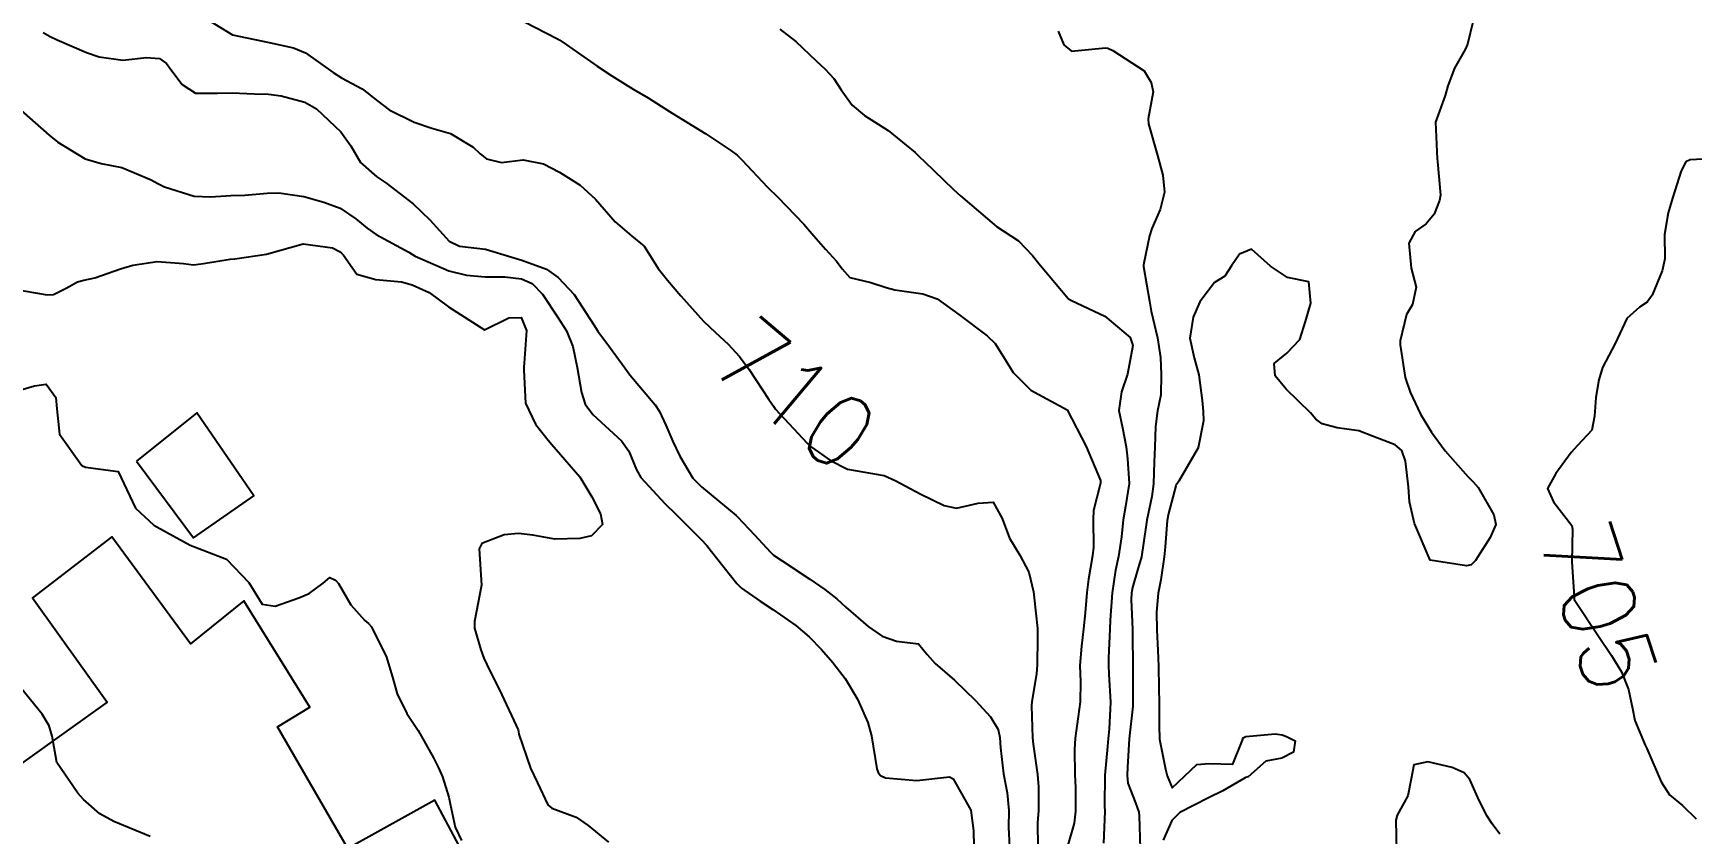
# Model space of a CAD drawing. Header units: metres. Extents: x 298520 to 308411, y 7433745 to 7450750.
# Drawn here: x 305556.5 to 305647.5, y 7436384.1 to 7436428 of the extents above; entities that cross this region are included whole.
import ezdxf
from ezdxf.enums import TextEntityAlignment as Align

# ---------------------------------------------------------------- set-up
doc = ezdxf.new("R2010")
doc.units = ezdxf.units.M
doc.header["$LTSCALE"] = 10
for name, color, linetype in [('Cotas', 45, 'Continuous'), ('Curvas de Nivel 1m', 11, 'Continuous'), ('Curvas de Nivel 5m', 15, 'Continuous'), ('Edificações', 30, 'Continuous')]:
    doc.layers.add(name, color=color, linetype=linetype)
doc.styles.add('Style-STANDARD', font='STANDARD.shx')

msp = doc.modelspace()

# ---------------------------------------------------------------- linework, layer by layer
at = {"layer": 'Curvas de Nivel 1m', "flags": 128}
for points, elevation in [([(305557.075, 7436428.064), (305557.461, 7436427.858), (305557.85, 7436427.665), (305559.452, 7436426.968), (305560.153, 7436426.733), (305561.448, 7436426.561), (305562.749, 7436426.698), (305563.449, 7436426.648), (305563.832, 7436426.369), (305564.13, 7436425.98), (305564.693, 7436425.229), (305565.431, 7436424.739), (305566.634, 7436424.745), (305567.431, 7436424.757), (305568.651, 7436424.707), (305569.431, 7436424.686), (305570.122, 7436424.602), (305571.427, 7436424.253), (305572.059, 7436423.884), (305573.404, 7436422.629), (305573.938, 7436421.862), (305574.473, 7436420.943), (305575.376, 7436420.159), (305575.856, 7436419.835), (305577.356, 7436418.687), (305578.268, 7436417.811), (305579.331, 7436416.627), (305579.902, 7436416.365), (305581.327, 7436416.203), (305582.768, 7436415.756), (305583.321, 7436415.594), (305584.678, 7436415.091), (305585.312, 7436414.648), (305586.188, 7436413.711), (305587.278, 7436412.051), (305587.493, 7436411.698), (305588.121, 7436410.835), (305588.963, 7436409.683), (305589.247, 7436409.304), (305590.637, 7436407.659), (305590.869, 7436407.305), (305591.212, 7436406.541), (305591.603, 7436405.646), (305591.993, 7436404.844), (305592.698, 7436403.635), (305593.176, 7436403.16), (305595.079, 7436401.601), (305595.114, 7436401.562), (305595.152, 7436401.519), (305596.085, 7436400.538), (305596.95, 7436399.583), (305597.131, 7436399.423), (305597.594, 7436399.107), (305599.111, 7436398.1), (305599.94, 7436397.547), (305600.591, 7436397.031), (305601.093, 7436396.574), (305602.317, 7436395.518), (305603.078, 7436394.973), (305603.864, 7436394.713), (305605.074, 7436394.56), (305605.556, 7436393.971), (305605.979, 7436393.476), (305607.049, 7436392.565), (305608.191, 7436391.448), (305609.024, 7436390.553), (305609.444, 7436389.86), (305609.533, 7436389.432), (305609.571, 7436388.865), (305609.741, 7436387.429), (305609.938, 7436386.391), (305610.024, 7436385.424), (305610.015, 7436384.486), (305610.064, 7436383.423)], 711), ([(305583.476, 7436428.655), (305585.281, 7436427.723), (305585.399, 7436427.657), (305585.462, 7436427.621), (305585.754, 7436427.423), (305587.448, 7436426.233), (305588.255, 7436425.692), (305589.436, 7436424.959), (305590.256, 7436424.492), (305591.424, 7436423.739), (305591.563, 7436423.649), (305593.406, 7436422.513), (305594.783, 7436421.609), (305595.128, 7436421.342), (305595.388, 7436421.087), (305596.795, 7436419.586), (305597.365, 7436419.037), (305598.789, 7436417.566), (305599.337, 7436416.924), (305599.978, 7436416.199), (305600.583, 7436415.541), (305600.892, 7436415.109), (305601.314, 7436414.645), (305602.464, 7436414.366), (305603.309, 7436414.101), (305603.775, 7436413.97), (305605.306, 7436413.74), (305606.09, 7436413.472), (305607.29, 7436412.617), (305608.835, 7436411.444), (305609.269, 7436411.015), (305609.881, 7436410.053), (305610.264, 7436409.425), (305611.239, 7436408.468), (305613.223, 7436407.39), (305614.262, 7436405.379), (305615.048, 7436403.507), (305615.053, 7436403.371), (305614.675, 7436401.86), (305614.649, 7436401.375), (305614.661, 7436399.851), (305614.616, 7436399.375), (305614.395, 7436398.096), (305614.302, 7436397.378), (305614.205, 7436396.266), (305614.127, 7436395.38), (305614.016, 7436394.438), (305613.926, 7436393.381), (305613.952, 7436392.479), (305613.938, 7436391.381), (305613.834, 7436390.572), (305613.671, 7436389.383), (305613.628, 7436388.759), (305613.654, 7436387.383), (305613.679, 7436386.68), (305613.684, 7436385.383), (305613.612, 7436384.728), (305613.219, 7436383.387)], 709), ([(305597.473, 7436428.253), (305598.351, 7436427.571), (305599.453, 7436426.521), (305599.961, 7436426.066), (305600.428, 7436425.545), (305600.831, 7436424.933), (305601.429, 7436424.092), (305602.112, 7436423.523), (305603.411, 7436422.704), (305604.892, 7436421.488), (305605.154, 7436421.247), (305605.388, 7436421.024), (305606.995, 7436419.464), (305607.368, 7436419.119), (305609.343, 7436417.44), (305610.557, 7436416.644), (305611.327, 7436415.839), (305611.669, 7436415.407), (305613.304, 7436413.469), (305613.462, 7436413.388), (305615.29, 7436412.519), (305616.672, 7436411.349), (305616.835, 7436410.913), (305616.534, 7436409.351), (305616.211, 7436408.382), (305616.066, 7436407.357), (305616.253, 7436406.394), (305616.453, 7436405.351), (305616.543, 7436404.696), (305616.618, 7436403.348), (305616.42, 7436402.095), (305616.298, 7436401.353), (305616.208, 7436400.419), (305616.037, 7436399.356), (305615.876, 7436398.604), (305615.687, 7436397.361), (305615.575, 7436395.85), (305615.558, 7436395.363), (305615.499, 7436393.796), (305615.489, 7436393.364), (305615.515, 7436392.904), (305615.605, 7436391.361), (305615.531, 7436389.875), (305615.481, 7436389.363), (305615.44, 7436388.93), (305615.295, 7436387.365), (305615.28, 7436385.68), (305615.289, 7436385.365), (305615.215, 7436383.635)], 708), ([(305612.732, 7436428.139), (305613.047, 7436427.394), (305613.459, 7436427.048), (305615.337, 7436427.237), (305615.461, 7436427.215), (305615.738, 7436427.079), (305617.449, 7436425.976), (305617.837, 7436425.336), (305617.944, 7436424.829), (305617.662, 7436423.338), (305617.681, 7436423.075), (305618.177, 7436421.332), (305618.468, 7436420.243), (305618.556, 7436419.328), (305618.317, 7436418.372), (305617.872, 7436417.335), (305617.743, 7436416.932), (305617.409, 7436415.339), (305617.411, 7436415.25), (305617.737, 7436413.336), (305617.839, 7436412.79), (305618.177, 7436411.331), (305618.339, 7436410.252), (305618.386, 7436409.329), (305618.36, 7436408.204), (305618.181, 7436407.33), (305618.064, 7436406.481), (305618.036, 7436405.332), (305617.99, 7436404.537), (305617.956, 7436403.332), (305617.87, 7436402.635), (305617.601, 7436401.336), (305617.538, 7436400.947), (305617.3, 7436399.338), (305617.268, 7436399.201), (305617.124, 7436398.733), (305616.805, 7436397.647), (305616.751, 7436397.345), (305616.737, 7436396.983), (305616.806, 7436395.344), (305616.814, 7436395.078), (305616.818, 7436393.344), (305616.835, 7436391.544), (305616.835, 7436391.343), (305616.824, 7436391.137), (305616.619, 7436389.346), (305616.54, 7436387.797), (305616.518, 7436387.347), (305616.559, 7436386.926), (305616.968, 7436385.852), (305617.15, 7436385.338), (305617.168, 7436385.13), (305617.222, 7436383.337)], 707), ([(305635.487, 7436428.714), (305635.174, 7436427.426), (305635.045, 7436427.134), (305634.473, 7436426.119), (305634.107, 7436425.143), (305633.956, 7436424.626), (305633.423, 7436423.15), (305633.52, 7436421.149), (305633.534, 7436421.006), (305633.694, 7436419.147), (305633.652, 7436418.864), (305633.357, 7436418.121), (305632.919, 7436417.585), (305632.304, 7436417.16), (305631.97, 7436416.53), (305632.096, 7436415.162), (305632.356, 7436414.116), (305632.156, 7436413.161), (305631.841, 7436412.619), (305631.482, 7436411.168), (305631.481, 7436410.958), (305631.76, 7436409.165), (305632.039, 7436408.364), (305632.608, 7436407.156), (305633.213, 7436406.156), (305633.958, 7436405.142), (305635.189, 7436403.73), (305635.492, 7436403.432), (305635.771, 7436403.121), (305636.631, 7436401.638), (305636.727, 7436401.106), (305636.427, 7436400.392), (305635.618, 7436399.123), (305635.371, 7436398.885), (305635.128, 7436398.833), (305633.133, 7436399.15), (305632.27, 7436401.159), (305631.99, 7436402.343), (305631.936, 7436403.162), (305631.781, 7436404.581), (305631.577, 7436405.166), (305631.206, 7436405.474), (305629.97, 7436405.948), (305629.213, 7436406.229), (305628.034, 7436406.392), (305627.217, 7436406.626), (305626.865, 7436406.871), (305626.565, 7436407.23), (305625.242, 7436408.52), (305624.637, 7436409.256), (305624.583, 7436409.934), (305625.265, 7436410.502), (305625.981, 7436411.239), (305626.3, 7436412.223), (305626.582, 7436413.231), (305626.48, 7436414.397), (305625.317, 7436414.651), (305624.373, 7436415.26), (305623.332, 7436416.202), (305622.681, 7436415.925), (305622.237, 7436415.281), (305621.88, 7436414.721), (305621.314, 7436414.364), (305620.506, 7436413.302), (305620.132, 7436412.466), (305619.948, 7436411.31), (305620.194, 7436410.238), (305620.437, 7436409.302), (305620.629, 7436407.902), (305620.688, 7436407.298), (305620.705, 7436406.785), (305620.412, 7436405.302), (305619.353, 7436403.486), (305619.232, 7436403.319), (305619.208, 7436403.294), (305619.181, 7436403.224), (305618.776, 7436401.706), (305618.713, 7436401.324), (305618.595, 7436399.869), (305618.543, 7436399.326), (305618.365, 7436398.076), (305618.22, 7436397.329), (305618.118, 7436396.304), (305618.147, 7436395.329), (305618.197, 7436394.203), (305618.226, 7436393.328), (305618.251, 7436392.122), (305618.274, 7436391.328), (305618.265, 7436390.083), (305618.291, 7436389.327), (305618.62, 7436387.692), (305618.707, 7436387.323), (305618.976, 7436386.671), (305619.664, 7436387.31), (305620.344, 7436387.948), (305620.994, 7436388), (305622.315, 7436387.955), (305622.832, 7436389.272), (305622.875, 7436389.411), (305623.015, 7436389.479), (305624.638, 7436389.632), (305625.016, 7436389.564), (305625.252, 7436389.483), (305625.733, 7436389.239), (305625.628, 7436388.616), (305624.999, 7436388.29), (305624.123, 7436388.132), (305623.158, 7436387.268), (305623.024, 7436387.228), (305622.982, 7436387.21), (305621.758, 7436386.5), (305620.971, 7436386.116), (305619.396, 7436385.314), (305618.958, 7436384.873), (305618.482, 7436383.79)], 706), ([(305555.549, 7436424.079), (305557.399, 7436422.437), (305557.884, 7436422.055), (305559.384, 7436421.149), (305560.253, 7436420.899), (305561.38, 7436420.681), (305562.99, 7436419.994), (305563.37, 7436419.788), (305563.735, 7436419.617), (305565.36, 7436419.096), (305566.244, 7436419.067), (305567.361, 7436419.131), (305568.129, 7436419.164), (305569.363, 7436419.264), (305569.99, 7436419.284), (305571.361, 7436419.081), (305572.456, 7436418.78), (305573.351, 7436418.434), (305574.214, 7436417.857), (305574.835, 7436417.345), (305575.335, 7436417.007), (305577.118, 7436416.029), (305577.324, 7436415.905), (305577.467, 7436415.819), (305579.315, 7436415.004), (305580.294, 7436414.767), (305581.312, 7436414.679), (305582.397, 7436414.675), (305583.311, 7436414.57), (305583.887, 7436414.319), (305584.45, 7436413.733), (305585.285, 7436412.494), (305585.763, 7436411.715), (305586.115, 7436410.861), (305586.348, 7436409.709), (305586.602, 7436408.337), (305586.8, 7436407.704), (305587.217, 7436407.126), (305588.793, 7436405.684), (305589.197, 7436405.13), (305589.608, 7436404.095), (305589.851, 7436403.67), (305591.162, 7436402.246), (305591.784, 7436401.644), (305593.14, 7436400.293), (305593.462, 7436399.951), (305593.718, 7436399.624), (305595.107, 7436397.863), (305595.362, 7436397.606), (305596.396, 7436396.891), (305597.092, 7436396.444), (305598.352, 7436395.567), (305599.077, 7436394.95), (305599.761, 7436394.241), (305600.384, 7436393.54), (305601.05, 7436392.666), (305601.724, 7436391.523), (305602.291, 7436390.247), (305602.496, 7436389.515), (305602.79, 7436387.708), (305602.855, 7436387.511), (305602.981, 7436387.348), (305603.267, 7436387.22), (305604.979, 7436387.062), (305606.781, 7436387.264), (305606.98, 7436387.162), (305607.939, 7436385.45), (305608.092, 7436384.308), (305608.116, 7436383.448)], 712), ([(305555.367, 7436414.015), (305557.297, 7436413.683), (305557.639, 7436413.716), (305558.326, 7436414.05), (305558.949, 7436414.401), (305559.307, 7436414.49), (305559.903, 7436414.625), (305561.314, 7436415.11), (305561.999, 7436415.321), (305563.318, 7436415.512), (305564.763, 7436415.414), (305565.317, 7436415.345), (305565.866, 7436415.406), (305567.32, 7436415.643), (305567.584, 7436415.674), (305569.323, 7436415.92), (305571.329, 7436416.489), (305572.94, 7436416.261), (305573.325, 7436416.065), (305573.44, 7436415.984), (305573.544, 7436415.867), (305574.278, 7436414.821), (305575.31, 7436414.54), (305576.731, 7436414.403), (305577.307, 7436414.242), (305578.236, 7436413.811), (305579.292, 7436413.041), (305581.273, 7436411.77), (305582.609, 7436412.431), (305583.283, 7436412.455), (305583.58, 7436411.745), (305583.451, 7436409.943), (305583.437, 7436409.747), (305583.436, 7436409.562), (305583.521, 7436407.746), (305584.075, 7436406.6), (305584.771, 7436405.726), (305584.958, 7436405.481), (305585.198, 7436405.211), (305586.504, 7436403.707), (305587.167, 7436402.61), (305587.629, 7436401.695), (305587.747, 7436401.094), (305587.141, 7436400.487), (305586.511, 7436400.335), (305585.139, 7436400.304), (305583.919, 7436400.516), (305583.141, 7436400.606), (305582.362, 7436400.536), (305581.136, 7436400.056), (305580.988, 7436399.772), (305581.103, 7436397.77), (305580.718, 7436395.775), (305580.719, 7436395.415), (305581.067, 7436394.222), (305581.235, 7436393.768), (305581.395, 7436393.429), (305582.231, 7436391.758), (305583.016, 7436390.082), (305583.12, 7436389.854), (305583.142, 7436389.748), (305583.16, 7436389.599), (305583.798, 7436387.738), (305584.181, 7436386.938), (305584.747, 7436385.732), (305584.961, 7436385.55), (305586.295, 7436385.049), (305586.952, 7436384.598), (305588.068, 7436383.689)], 713), ([(305555.226, 7436408.31), (305556.603, 7436408.696), (305557.234, 7436408.789), (305557.772, 7436408.055), (305557.832, 7436407.439), (305557.971, 7436406.052), (305559.186, 7436404.337), (305559.388, 7436404.24), (305561.183, 7436404.01), (305562.14, 7436402), (305563.144, 7436401.071), (305563.846, 7436400.686), (305565.133, 7436399.96), (305567.122, 7436399.198), (305568.36, 7436397.927), (305569.091, 7436396.739), (305569.804, 7436396.623), (305571.095, 7436397.089), (305571.661, 7436397.321), (305572.43, 7436397.877), (305572.794, 7436398.187), (305573.106, 7436398.056), (305573.265, 7436397.868), (305573.94, 7436396.705), (305574.705, 7436395.846), (305574.916, 7436395.678), (305575.079, 7436395.484), (305575.895, 7436393.832), (305576.267, 7436392.605), (305576.479, 7436391.826), (305577.022, 7436390.732), (305577.635, 7436389.814), (305578.484, 7436388.312), (305578.727, 7436387.803), (305578.978, 7436387.264), (305579.325, 7436386.153), (305579.39, 7436385.794), (305579.671, 7436384.51), (305580.02, 7436383.784)], 714), ([(305562.943, 7436383.99), (305560.951, 7436384.812), (305560.175, 7436385.241), (305559.277, 7436386.035), (305558.968, 7436386.374), (305557.815, 7436388.052), (305557.561, 7436389.501), (305557.4, 7436390.056), (305557.019, 7436390.706), (305555.913, 7436392.071)], 714)]:
    msp.add_lwpolyline(points, dxfattribs=dict(at, elevation=elevation))
at = {"layer": 'Curvas de Nivel 5m', "flags": 128}
for points, elevation in [([(305565.481, 7436429.155), (305567.463, 7436427.94), (305569.459, 7436427.517), (305570.792, 7436427.236), (305571.454, 7436426.959), (305572.984, 7436425.875), (305573.44, 7436425.595), (305574.571, 7436424.99), (305575.428, 7436424.302), (305576.054, 7436423.834), (305577.413, 7436423.154), (305578.389, 7436422.829), (305579.404, 7436422.529), (305580.654, 7436421.781), (305581.036, 7436421.422), (305581.387, 7436421.145), (305582.207, 7436420.94), (305583.386, 7436421.093), (305584.516, 7436420.865), (305585.38, 7436420.413), (305586.52, 7436419.709), (305587.362, 7436418.942), (305588.438, 7436417.689), (305589.335, 7436416.931), (305590.029, 7436416.368), (305590.47, 7436415.663), (305590.79, 7436415.13), (305591.311, 7436414.499), (305592.032, 7436413.643), (305593.282, 7436412.257), (305593.947, 7436411.62), (305594.638, 7436410.981), (305595.26, 7436410.307), (305595.789, 7436409.595), (305596.866, 7436407.946), (305597.115, 7436407.581), (305597.222, 7436407.451), (305598.965, 7436405.562), (305599.201, 7436405.35), (305600.254, 7436404.605), (305601.189, 7436404.132), (305602.86, 7436403.84), (305603.186, 7436403.79), (305603.822, 7436403.504), (305605.172, 7436402.78), (305606.486, 7436402.147), (305607.161, 7436401.99), (305608.339, 7436402.274), (305609.166, 7436402.325), (305609.66, 7436401.432), (305610.061, 7436400.345), (305610.63, 7436399.418), (305611.119, 7436398.489), (305611.376, 7436397.407), (305611.419, 7436397.088), (305611.592, 7436395.405), (305611.593, 7436394.89), (305611.585, 7436393.405), (305611.553, 7436392.907), (305611.296, 7436391.407), (305611.274, 7436391.164), (305611.324, 7436389.407), (305611.36, 7436389.054), (305611.592, 7436387.404), (305611.656, 7436386.724), (305611.646, 7436385.403), (305611.597, 7436384.763), (305611.626, 7436383.403)], 710), ([(305649.167, 7436421.191), (305647.394, 7436421.087), (305647.16, 7436420.983), (305646.888, 7436420.488), (305646.416, 7436418.994), (305646.174, 7436418.185), (305645.973, 7436417.001), (305645.996, 7436415.667), (305645.848, 7436415.002), (305645.31, 7436413.677), (305645.038, 7436413.281), (305644.611, 7436413.017), (305643.915, 7436412.403), (305643.273, 7436411.03), (305642.582, 7436409.715), (305642.384, 7436409.039), (305642.211, 7436408.067), (305642.137, 7436407.041), (305641.989, 7436406.268), (305641.207, 7436405.427), (305640.855, 7436405.055), (305640.019, 7436403.896), (305639.571, 7436403.074), (305639.898, 7436402.343), (305640.896, 7436401.054), (305640.942, 7436400.844), (305640.893, 7436399.054), (305641.022, 7436397.133), (305641.024, 7436397.051), (305641.036, 7436396.984), (305641.101, 7436396.877), (305642.32, 7436395.038), (305643.072, 7436393.925), (305643.617, 7436393.024), (305644.015, 7436392.054), (305644.232, 7436391.018), (305644.358, 7436390.348), (305644.922, 7436389.011), (305645.01, 7436388.828), (305645.802, 7436386.998), (305646.264, 7436386.279), (305646.97, 7436385.701), (305647.725, 7436384.972)], 705), ([(305636.953, 7436384.125), (305636.537, 7436384.684), (305636.263, 7436385.111), (305635.821, 7436385.967), (305635.31, 7436387.125), (305634.988, 7436387.491), (305634.344, 7436387.786), (305632.997, 7436388.099), (305632.232, 7436387.92), (305632.084, 7436387.159), (305631.905, 7436386.229), (305631.326, 7436385.166), (305631.24, 7436384.887), (305631.287, 7436383.167)], 705)]:
    msp.add_lwpolyline(points, dxfattribs=dict(at, elevation=elevation))
at = {"layer": 'Edificações'}
msp.add_lwpolyline([(305562.188, 7436404.575), (305565.314, 7436400.376), (305568.62, 7436402.673), (305565.494, 7436407.231)], close=True, dxfattribs=at)
msp.add_lwpolyline([(305582.235, 7436379.061), (305578.549, 7436385.989), (305573.784, 7436383.342), (305569.928, 7436390.006), (305571.69, 7436391.08), (305568.074, 7436396.91), (305565.148, 7436394.554), (305560.848, 7436400.429), (305556.48, 7436397.083), (305560.575, 7436391.353), (305551.314, 7436384.752)], dxfattribs=at)

# ---------------------------------------------------------------- texts
at = {"layer": 'Cotas', "style": 'Style-STANDARD'}
for s, rotation, p in [('710', 319.95432, (305598.327, 7436408.253, 710)), ('705', 288.14522, (305642.389, 7436396.633, 705))]:
    msp.add_text(s, height=4, rotation=rotation, dxfattribs=at).set_placement(p, align=Align.MIDDLE_CENTER)

doc.saveas('drawing.dxf')
